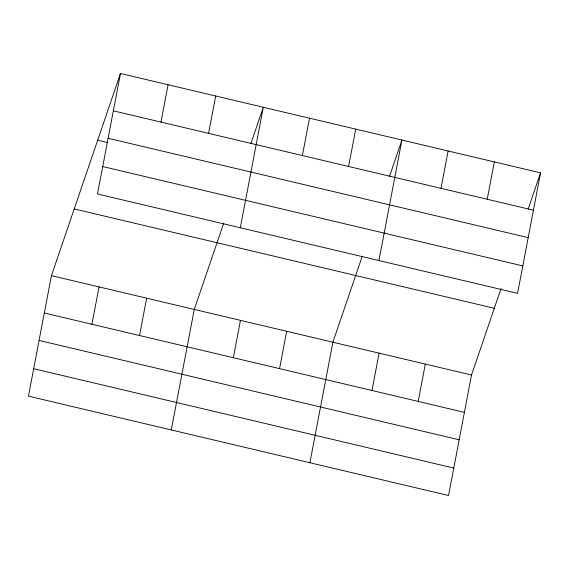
<?xml version="1.0" encoding="UTF-8"?>
<svg xmlns="http://www.w3.org/2000/svg" width="569" height="569" viewBox="0 0 569 569"><rect width="100%" height="100%" fill="white"/><g stroke="black" fill="none" stroke-linecap="round" stroke-linejoin="round"><path stroke-width="0.85" d="M120.472 73.479L97.477 193.993L517.562 293.348L540.55 172.841L120.472 73.479L51.438 275.652L28.45 396.159L448.528 495.521L471.523 375.007L501.005 288.654M91.922 324.259L99.049 286.911M160.956 122.093L168.075 84.738M139.533 335.518L146.66 298.17M208.56 133.352L215.687 96.005M171.276 429.944L194.264 309.429L223.752 223.076M240.31 227.778L263.298 107.264L250.922 143.502M233.354 357.709L240.474 320.361M302.381 155.543L309.508 118.188M279.557 368.634L286.684 331.286M348.591 166.468L355.717 129.12M309.906 462.732L332.893 342.218L362.097 256.683M378.933 260.566L401.92 140.052L389.552 176.29M371.977 390.498L379.103 353.15M441.011 188.325L448.13 150.977M418.187 401.422L425.313 364.075M487.213 199.257L494.34 161.909M528.174 209.079L540.55 172.841M113.345 110.827L533.423 210.189M108.11 138.274L528.188 237.629M97.69 140.194L107.89 142.613M102.719 166.553L522.797 265.908M74.219 208.937L494.297 308.291M51.438 275.652L471.523 375.007M44.318 313L464.396 412.354M39.076 340.44L459.162 439.801M33.685 368.719L453.763 468.074"/></g></svg>
